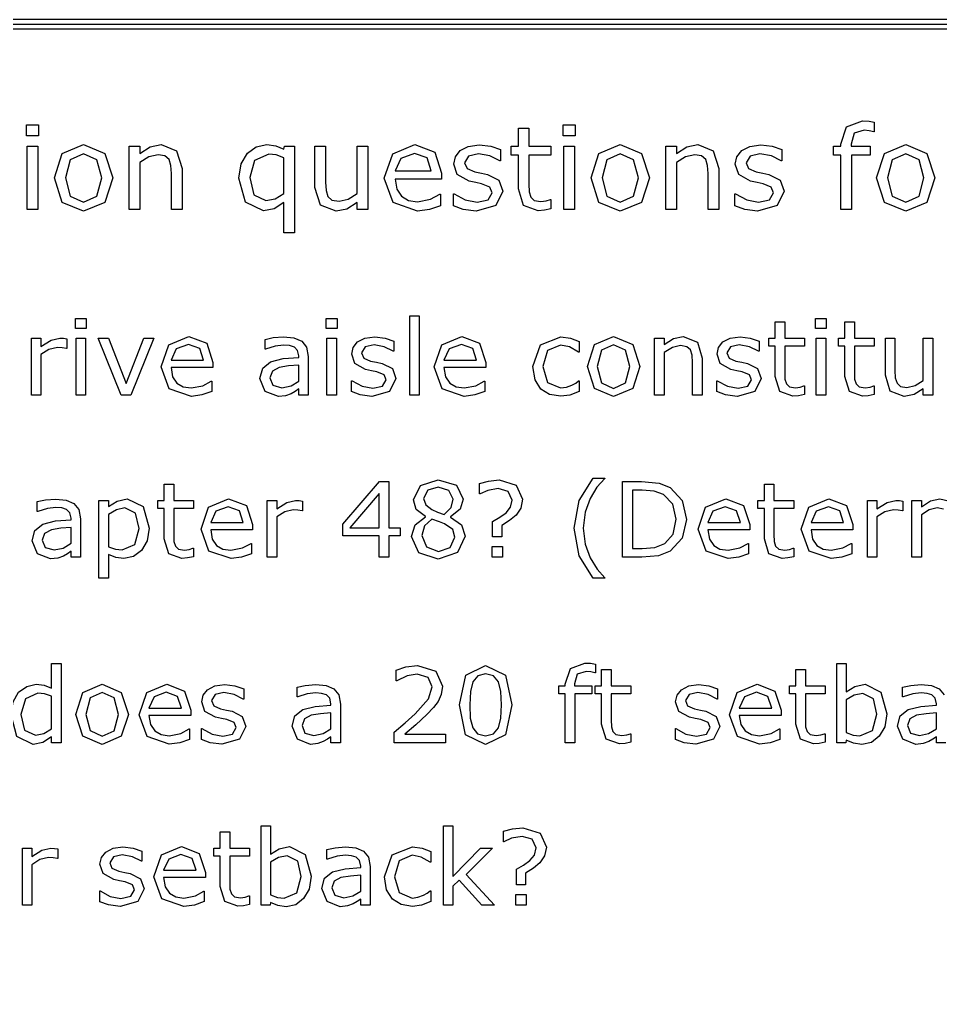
# Model space of a CAD drawing. Header units: inches. Extents: x -33163 to 19162, y -8858 to 30669.
# Drawn here: x 8399 to 9143, y 23591 to 24374 of the extents above; entities that cross this region are included whole.
import ezdxf

# ---------------------------------------------------------------- set-up
doc = ezdxf.new("R2010")
doc.units = ezdxf.units.IN
doc.layers.add('Layer 1', color=7, linetype='Continuous')
doc.layers.add('SOLID-2', color=253, linetype='Continuous')

# ---------------------------------------------------------------- blocks, each defined once
blk = doc.blocks.new('A$C0f725650')
at = {"layer": 'Layer 1', "color": 7}
for points in [[(112.21704, 118.63912), (111.763808, 118.547642), (111.393737, 118.298155), (111.14425, 117.928084), (111.052772, 117.474852), (111.052772, 72.495742), (111.14425, 72.04251), (111.393737, 71.672439), (111.763808, 71.422952), (112.21704, 71.331474), (191.59194, 71.331474), (192.045172, 71.422952), (192.415243, 71.672439), (192.66473, 72.04251), (192.756208, 72.495742), (192.756208, 117.474852), (192.66473, 117.928084), (192.415243, 118.298155), (192.045172, 118.547642), (191.59194, 118.63912), (112.21704, 118.63912)], [(112.21704, 118.533184), (191.59194, 118.533184), (192.004656, 118.45027), (192.340974, 118.223886), (192.567358, 117.887568), (192.650272, 117.474852), (192.650272, 72.495742), (192.567358, 72.083026), (192.340974, 71.746708), (192.004656, 71.520324), (191.59194, 71.43741), (112.21704, 71.43741), (111.804324, 71.520324), (111.468006, 71.746708), (111.241622, 72.083026), (111.158708, 72.495742), (111.158708, 117.474852), (111.241622, 117.887568), (111.468006, 118.223886), (111.804324, 118.45027), (112.21704, 118.533184), (112.21704, 118.533184)], [(112.21704, 118.427248), (191.59194, 118.427248), (191.964141, 118.352899), (192.266706, 118.149618), (192.469987, 117.847053), (192.544336, 117.474852), (192.544336, 72.495742), (192.469987, 72.123541), (192.266706, 71.820976), (191.964141, 71.617695), (191.59194, 71.543346), (112.21704, 71.543346), (111.844839, 71.617695), (111.542274, 71.820976), (111.338993, 72.123541), (111.264644, 72.495742), (111.264644, 117.474852), (111.338993, 117.847053), (111.542274, 118.149618), (111.844839, 118.352899), (112.21704, 118.427248), (112.21704, 118.427248)], [(146.149035, 115.984506), (145.875149, 115.984506), (145.875149, 116.236429), (146.149035, 116.236429), (146.149035, 115.984506)], [(157.851149, 114.312776), (157.701287, 114.28306), (157.557885, 114.271445), (157.221989, 114.390301), (157.107009, 114.771414), (157.107009, 115.538808), (156.942936, 115.538808), (156.942936, 115.742929), (157.107009, 115.742929), (157.107009, 116.157631), (157.349886, 116.157631), (157.349886, 115.742929), (157.851149, 115.742929), (157.851149, 115.538808), (157.349886, 115.538808), (157.349886, 114.881227), (157.355045, 114.702943), (157.391216, 114.584087), (157.468731, 114.507863), (157.621179, 114.484606), (157.745202, 114.501407), (157.838219, 114.53112), (157.851131, 114.53112), (157.851149, 114.312776)], [(158.405376, 115.984506), (158.131493, 115.984506), (158.131493, 116.236429), (158.405376, 116.236429), (158.405376, 115.984506)], [(165.2357, 116.074938), (165.222789, 116.074938), (165.118146, 116.098195), (165.004457, 116.111107), (164.77708, 116.041344), (164.707317, 115.792006), (164.707317, 115.742913), (165.145276, 115.742913), (165.145276, 115.538792), (164.71507, 115.538792), (164.71507, 114.299856), (164.472183, 114.299856), (164.472183, 115.538798), (164.308109, 115.538798), (164.308109, 115.742918), (164.472183, 115.742918), (164.472183, 115.79072), (164.600082, 116.184751), (164.969567, 116.322985), (165.115553, 116.315232), (165.2357, 116.297135), (165.2357, 116.074938)], [(146.133533, 114.299856), (145.890653, 114.299856), (145.890653, 115.742918), (146.133533, 115.742918), (146.133533, 114.299856)], [(147.844019, 115.020741), (147.663153, 114.463929), (147.178686, 114.259806), (146.691636, 114.463929), (146.512061, 115.020741), (146.691636, 115.577554), (147.178686, 115.782968), (147.663153, 115.577554), (147.844019, 115.020741), (147.844019, 115.020741)], [(149.426609, 114.299856), (149.18373, 114.299856), (149.18373, 115.121511), (149.172115, 115.307544), (149.129483, 115.444487), (149.036466, 115.524587), (148.878851, 115.551717), (148.670854, 115.502624), (148.462858, 115.377309), (148.462858, 114.299856), (148.219979, 114.299856), (148.219979, 115.742918), (148.462858, 115.742918), (148.462858, 115.582721), (148.697985, 115.729999), (148.947323, 115.782968), (149.30389, 115.642149), (149.426623, 115.23649), (149.426609, 114.299856)], [(151.994924, 113.767589), (151.752045, 113.767589), (151.752045, 114.462635), (151.528544, 114.317943), (151.28825, 114.271434), (150.877421, 114.469097), (150.724976, 115.016865), (150.777946, 115.345012), (150.920056, 115.585306), (151.1203, 115.731292), (151.36318, 115.782968), (151.568594, 115.757118), (151.752045, 115.680897), (151.76755, 115.742908), (151.994927, 115.742908), (151.994924, 113.767589)], [(153.669237, 114.299856), (153.426358, 114.299856), (153.426358, 114.460053), (153.191231, 114.311484), (152.943185, 114.259806), (152.589202, 114.39804), (152.462593, 114.806284), (152.462593, 115.742918), (152.705473, 115.742918), (152.705473, 114.921264), (152.715818, 114.732645), (152.759741, 114.599578), (152.850176, 114.516896), (153.011664, 114.491073), (153.217078, 114.540164), (153.426366, 114.665481), (153.426366, 115.742931), (153.669245, 115.742931), (153.669237, 114.299856)], [(155.355179, 114.996196), (154.291939, 114.996196), (154.331986, 114.763651), (154.441799, 114.602163), (154.600705, 114.509146), (154.804825, 114.47814), (155.100674, 114.536274), (155.313838, 114.652548), (155.326749, 114.652548), (155.326749, 114.387705), (155.076118, 114.301147), (154.807402, 114.266267), (154.246714, 114.460053), (154.045175, 115.012989), (154.23767, 115.574971), (154.746683, 115.782968), (155.196268, 115.612436), (155.355171, 115.127969), (155.355179, 114.996196)], [(156.754318, 114.715852), (156.590244, 114.391582), (156.144536, 114.264973), (155.849981, 114.302441), (155.62648, 114.386414), (155.62648, 114.659006), (155.639391, 114.659006), (155.89519, 114.520772), (156.1652, 114.470388), (156.415829, 114.522063), (156.506263, 114.684845), (156.45717, 114.814036), (156.268551, 114.888966), (156.132902, 114.916096), (155.981748, 114.949685), (155.711739, 115.096965), (155.632933, 115.337259), (155.669107, 115.505206), (155.781501, 115.646025), (155.964953, 115.741627), (156.215584, 115.777801), (156.476548, 115.745503), (156.697464, 115.669279), (156.697464, 115.409607), (156.684552, 115.409607), (156.458466, 115.524587), (156.197503, 115.572386), (155.97271, 115.520711), (155.880985, 115.369557), (155.936536, 115.235199), (156.112235, 115.16156), (156.262098, 115.130554), (156.401623, 115.102133), (156.662589, 114.969066), (156.754315, 114.715852), (156.754318, 114.715852)], [(158.389874, 114.299856), (158.146995, 114.299856), (158.146995, 115.742918), (158.389874, 115.742918), (158.389874, 114.299856)], [(160.100361, 115.020741), (159.919495, 114.463929), (159.435028, 114.259806), (158.947978, 114.463929), (158.768403, 115.020741), (158.947978, 115.577554), (159.435028, 115.782968), (159.919495, 115.577554), (160.100361, 115.020741), (160.100361, 115.020741)], [(161.682951, 114.299856), (161.440072, 114.299856), (161.440072, 115.121511), (161.428457, 115.307544), (161.385824, 115.444487), (161.292808, 115.524587), (161.135196, 115.551717), (160.927196, 115.502624), (160.7192, 115.377309), (160.7192, 114.299856), (160.47632, 114.299856), (160.47632, 115.742918), (160.7192, 115.742918), (160.7192, 115.582721), (160.954327, 115.729999), (161.203664, 115.782968), (161.560232, 115.642149), (161.682964, 115.23649), (161.682951, 114.299856)], [(163.181565, 114.715852), (163.017492, 114.391582), (162.571783, 114.264973), (162.277228, 114.302441), (162.053727, 114.386414), (162.053727, 114.659006), (162.066639, 114.659006), (162.322438, 114.520772), (162.592447, 114.470388), (162.843076, 114.522063), (162.933511, 114.684845), (162.884417, 114.814036), (162.695799, 114.888966), (162.56015, 114.916096), (162.408996, 114.949685), (162.138986, 115.096965), (162.06018, 115.337259), (162.096354, 115.505206), (162.208749, 115.646025), (162.3922, 115.741627), (162.642832, 115.777801), (162.903798, 115.745503), (163.124714, 115.669279), (163.124714, 115.409607), (163.111803, 115.409607), (162.885719, 115.524587), (162.624753, 115.572386), (162.399961, 115.520711), (162.308235, 115.369557), (162.363787, 115.235199), (162.539486, 115.16156), (162.689348, 115.130554), (162.828873, 115.102133), (163.08984, 114.969066), (163.181565, 114.715852), (163.181565, 114.715852)], [(166.619334, 115.020741), (166.438468, 114.463929), (165.954003, 114.259806), (165.466954, 114.463929), (165.287376, 115.020741), (165.466954, 115.577554), (165.954003, 115.782968), (166.438468, 115.577554), (166.619334, 115.020741), (166.619334, 115.020741)], [(147.593388, 115.020741), (147.483578, 115.436737), (147.178686, 115.573678), (146.871211, 115.436737), (146.762692, 115.020741), (146.872505, 114.608622), (147.178686, 114.469097), (147.482284, 114.607331), (147.593388, 115.020741), (147.593388, 115.020741)], [(151.752045, 114.666759), (151.752045, 115.483246), (151.573761, 115.546547), (151.405812, 115.564645), (151.08542, 115.421243), (150.975608, 115.028504), (151.063457, 114.638348), (151.34251, 114.502696), (151.554383, 114.547913), (151.752045, 114.666769), (151.752045, 114.666759)], [(155.118761, 115.18223), (155.021868, 115.478078), (154.733771, 115.582721), (154.422421, 115.467741), (154.291939, 115.18223), (155.118761, 115.18223)], [(159.849732, 115.020741), (159.73992, 115.436737), (159.435028, 115.573678), (159.127553, 115.436737), (159.019034, 115.020741), (159.128847, 114.608622), (159.435028, 114.469097), (159.738626, 114.607331), (159.849732, 115.020741), (159.849732, 115.020741)], [(166.368706, 115.020741), (166.258893, 115.436737), (165.954003, 115.573678), (165.646529, 115.436737), (165.538007, 115.020741), (165.64782, 114.608622), (165.954003, 114.469097), (166.257602, 114.607331), (166.368706, 115.020741), (166.368706, 115.020741)], [(147.238373, 111.582713), (146.991877, 111.582713), (146.991877, 111.809442), (147.238373, 111.809442), (147.238373, 111.582713)], [(152.965923, 111.582713), (152.719427, 111.582713), (152.719427, 111.809442), (152.965923, 111.809442), (152.965923, 111.582713)], [(154.846039, 110.066528), (154.627446, 110.066528), (154.627446, 111.875717), (154.846039, 111.875717), (154.846039, 110.066528)], [(163.642, 110.078156), (163.507127, 110.051412), (163.378066, 110.040961), (163.075758, 110.147932), (162.972275, 110.490932), (162.972275, 111.181589), (162.824611, 111.181589), (162.824611, 111.365297), (162.972275, 111.365297), (162.972275, 111.738531), (163.190868, 111.738531), (163.190868, 111.365297), (163.642, 111.365297), (163.642, 111.181589), (163.190868, 111.181589), (163.190868, 110.589765), (163.195525, 110.429308), (163.228081, 110.32234), (163.297844, 110.253739), (163.435046, 110.23281), (163.546666, 110.247918), (163.630383, 110.27466), (163.641998, 110.27466), (163.642, 110.078156)], [(164.140808, 111.582713), (163.894312, 111.582713), (163.894312, 111.809442), (164.140808, 111.809442), (164.140808, 111.582713)], [(165.233763, 110.078143), (165.098887, 110.051399), (164.969826, 110.040948), (164.667519, 110.147919), (164.564038, 110.490919), (164.564038, 111.181576), (164.416371, 111.181576), (164.416371, 111.365284), (164.564038, 111.365284), (164.564038, 111.738518), (164.782628, 111.738518), (164.782628, 111.365284), (165.233763, 111.365284), (165.233763, 111.181576), (164.782628, 111.181576), (164.782628, 110.589751), (164.787285, 110.429295), (164.819839, 110.322327), (164.889605, 110.253726), (165.026804, 110.232797), (165.138426, 110.247905), (165.22214, 110.274646), (165.233756, 110.274646), (165.233763, 110.078143)], [(146.797702, 111.126926), (146.786087, 111.126926), (146.690742, 111.143198), (146.582609, 111.149019), (146.387273, 111.103672), (146.205888, 110.988563), (146.205888, 110.066528), (145.987298, 110.066528), (145.987298, 111.365284), (146.205888, 111.365284), (146.205888, 111.173435), (146.434946, 111.321101), (146.63842, 111.365284), (146.720973, 111.361791), (146.797713, 111.35134), (146.797702, 111.126926)], [(147.224419, 110.066528), (147.005828, 110.066528), (147.005828, 111.365284), (147.224419, 111.365284), (147.224419, 110.066528)], [(148.780138, 111.365284), (148.254589, 110.066528), (148.034834, 110.066528), (147.512775, 111.365284), (147.749968, 111.365284), (148.152269, 110.331627), (148.55108, 111.365284), (148.780138, 111.365284)], [(150.132379, 110.693233), (149.175462, 110.693233), (149.211506, 110.483945), (149.310336, 110.338604), (149.453351, 110.254887), (149.637061, 110.226984), (149.903322, 110.279306), (150.095171, 110.383951), (150.106786, 110.383951), (150.106786, 110.145593), (149.881219, 110.06769), (149.639371, 110.036297), (149.134753, 110.210705), (148.953368, 110.708348), (149.126615, 111.21413), (149.584724, 111.401328), (149.989351, 111.247849), (150.132366, 110.811829), (150.132379, 110.693233)], [(152.310149, 110.066528), (152.092722, 110.066528), (152.092722, 110.204892), (152.013657, 110.149081), (151.918314, 110.093269), (151.792741, 110.049087), (151.626471, 110.030487), (151.328816, 110.146758), (151.206729, 110.443252), (151.269517, 110.681609), (151.450899, 110.825786), (151.735765, 110.896713), (152.092722, 110.924616), (152.092722, 110.958337), (152.065978, 111.081585), (151.991564, 111.158322), (151.879945, 111.194369), (151.743907, 111.203682), (151.552058, 111.180425), (151.333467, 111.115314), (151.321852, 111.115314), (151.321852, 111.337392), (151.506724, 111.375761), (151.745081, 111.39669), (151.983439, 111.373433), (152.160172, 111.296693), (152.271792, 111.15833), (152.310162, 110.947878), (152.310149, 110.066528)], [(152.951969, 110.066528), (152.733378, 110.066528), (152.733378, 111.365284), (152.951969, 111.365284), (152.951969, 110.066528)], [(154.312351, 110.440924), (154.164685, 110.149081), (153.763548, 110.035135), (153.498446, 110.068854), (153.297297, 110.144429), (153.297297, 110.389764), (153.308939, 110.389764), (153.539155, 110.265352), (153.782164, 110.220007), (154.007732, 110.266516), (154.089123, 110.413018), (154.044937, 110.529289), (153.875181, 110.596729), (153.753097, 110.62115), (153.617059, 110.651381), (153.37405, 110.783932), (153.303123, 111.000196), (153.33568, 111.15135), (153.436836, 111.278085), (153.601943, 111.364128), (153.827511, 111.396682), (154.062379, 111.367615), (154.261205, 111.299014), (154.261205, 111.065308), (154.24959, 111.065308), (154.046115, 111.168791), (153.811244, 111.21181), (153.608931, 111.165302), (153.526378, 111.029264), (153.576377, 110.908341), (153.734505, 110.842066), (153.869381, 110.81416), (153.994955, 110.788575), (154.229823, 110.668817), (154.312378, 110.440924), (154.312351, 110.440924)], [(156.365711, 110.693233), (155.408794, 110.693233), (155.444838, 110.483945), (155.543668, 110.338604), (155.686683, 110.254887), (155.870393, 110.226984), (156.136656, 110.279306), (156.328503, 110.383951), (156.340118, 110.383951), (156.340118, 110.145593), (156.114551, 110.06769), (155.872706, 110.036297), (155.368085, 110.210705), (155.1867, 110.708348), (155.359947, 111.21413), (155.818056, 111.401328), (156.222683, 111.247849), (156.365698, 110.811829), (156.365711, 110.693233)], [(158.494647, 110.147919), (158.28652, 110.066528), (158.078394, 110.037461), (157.820272, 110.078156), (157.61912, 110.203728), (157.487734, 110.415344), (157.441225, 110.714161), (157.615633, 111.21413), (158.078394, 111.395515), (158.296985, 111.364122), (158.494647, 111.287383), (158.494647, 111.044374), (158.483031, 111.044374), (158.276067, 111.164135), (158.069105, 111.205992), (157.774936, 111.080418), (157.667965, 110.714161), (157.77261, 110.352555), (158.069105, 110.226984), (158.203978, 110.24442), (158.327226, 110.289767), (158.416756, 110.340927), (158.483031, 110.3886), (158.494647, 110.3886), (158.494647, 110.147919)], [(159.881771, 110.715325), (159.718991, 110.214194), (159.282972, 110.030484), (158.844626, 110.214194), (158.683009, 110.715325), (158.844626, 111.216456), (159.282972, 111.401328), (159.718991, 111.216456), (159.881771, 110.715325), (159.881771, 110.715325)], [(161.3061, 110.066528), (161.08751, 110.066528), (161.08751, 110.806016), (161.077032, 110.973447), (161.038662, 111.096695), (160.954946, 111.168786), (160.813095, 111.193207), (160.625897, 111.149024), (160.438699, 111.036241), (160.438699, 110.066528), (160.220109, 110.066528), (160.220109, 111.365284), (160.438699, 111.365284), (160.438699, 111.221107), (160.650315, 111.353658), (160.874719, 111.401328), (161.195629, 111.274593), (161.306087, 110.9095), (161.3061, 110.066528)], [(162.654854, 110.440924), (162.507188, 110.149081), (162.106051, 110.035135), (161.840952, 110.068854), (161.6398, 110.144429), (161.6398, 110.389764), (161.651416, 110.389764), (161.881632, 110.265352), (162.124641, 110.220007), (162.350208, 110.266516), (162.431599, 110.413018), (162.387417, 110.529289), (162.217658, 110.596729), (162.095574, 110.62115), (161.959536, 110.651381), (161.716527, 110.783932), (161.6456, 111.000196), (161.678157, 111.15135), (161.779315, 111.278085), (161.94442, 111.364128), (162.169988, 111.396682), (162.404855, 111.367615), (162.603681, 111.299014), (162.603681, 111.065308), (162.592066, 111.065308), (162.388591, 111.168791), (162.153721, 111.21181), (161.95141, 111.165302), (161.868855, 111.029264), (161.918853, 110.908341), (162.076984, 110.842066), (162.211858, 110.81416), (162.337432, 110.788575), (162.572302, 110.668817), (162.654854, 110.440924), (162.654854, 110.440924)], [(164.126854, 110.066528), (163.908264, 110.066528), (163.908264, 111.365284), (164.126854, 111.365284), (164.126854, 110.066528)], [(166.574376, 110.066528), (166.355786, 110.066528), (166.355786, 110.210705), (166.144172, 110.076992), (165.920931, 110.030484), (165.602343, 110.154893), (165.488398, 110.522315), (165.488398, 111.365284), (165.706989, 111.365284), (165.706989, 110.625796), (165.716302, 110.456039), (165.755833, 110.336278), (165.837224, 110.261864), (165.982565, 110.238607), (166.167437, 110.28279), (166.355797, 110.395574), (166.355797, 111.365281), (166.574387, 111.365281), (166.574376, 110.066528)], [(149.919602, 110.860663), (149.832398, 111.126926), (149.573112, 111.221107), (149.292894, 111.117626), (149.175462, 110.860663), (149.919602, 110.860663)], [(156.152934, 110.860663), (156.06573, 111.126926), (155.806444, 111.221107), (155.526229, 111.117626), (155.408794, 110.860663), (156.152934, 110.860663)], [(159.656203, 110.715325), (159.557373, 111.089721), (159.282972, 111.212969), (159.006244, 111.089721), (158.908576, 110.715325), (159.007406, 110.344417), (159.282972, 110.218843), (159.556209, 110.343255), (159.656203, 110.715325), (159.656203, 110.715325)], [(152.092722, 110.386277), (152.092722, 110.747882), (151.85669, 110.730446), (151.642749, 110.696728), (151.490433, 110.613011), (151.432297, 110.45837), (151.499734, 110.289775), (151.705537, 110.233964), (151.915989, 110.278147), (152.092722, 110.386282), (152.092722, 110.386277)], [(159.082984, 105.883325), (158.816721, 105.883325), (158.496972, 106.39841), (158.383027, 107.02744), (158.496972, 107.656471), (158.816721, 108.171555), (159.082984, 108.171555), (159.082984, 108.15994), (158.902763, 107.96344), (158.744633, 107.705315), (158.630685, 107.390221), (158.587666, 107.027451), (158.629523, 106.66352), (158.744633, 106.349587), (158.903925, 106.091462), (159.082984, 105.894964), (159.082984, 105.883325)], [(149.688221, 106.373986), (149.553345, 106.347242), (149.424284, 106.336791), (149.121976, 106.443762), (149.018495, 106.786762), (149.018495, 107.477419), (148.870829, 107.477419), (148.870829, 107.661127), (149.018495, 107.661127), (149.018495, 108.034361), (149.237086, 108.034361), (149.237086, 107.661127), (149.688221, 107.661127), (149.688221, 107.477419), (149.237086, 107.477419), (149.237086, 106.885595), (149.241743, 106.725138), (149.274297, 106.61817), (149.344059, 106.549569), (149.481262, 106.528641), (149.592881, 106.543748), (149.676598, 106.57049), (149.688213, 106.57049), (149.688221, 106.373986)], [(154.407694, 106.849537), (154.150734, 106.849537), (154.150734, 106.362366), (153.927492, 106.362366), (153.927492, 106.849545), (153.098474, 106.849545), (153.098474, 107.11697), (153.936792, 108.093654), (154.150734, 108.093654), (154.150734, 107.035579), (154.407694, 107.035579), (154.407694, 106.849537)], [(155.894809, 106.844886), (155.71924, 106.471655), (155.279733, 106.322827), (154.830924, 106.468165), (154.664654, 106.840235), (154.748371, 107.100685), (154.9844, 107.286718), (154.9844, 107.293703), (154.777438, 107.456483), (154.711163, 107.677399), (154.871619, 108.002961), (155.279733, 108.133186), (155.69366, 108.008776), (155.848301, 107.692515), (155.775051, 107.461134), (155.559948, 107.284401), (155.559948, 107.277416), (155.808769, 107.105334), (155.894809, 106.844883), (155.894809, 106.844886)], [(155.619246, 107.690181), (155.522739, 107.887846), (155.278569, 107.96226), (155.037886, 107.892494), (154.944869, 107.704135), (154.991377, 107.558794), (155.134392, 107.450662), (155.25764, 107.396015), (155.415771, 107.340204), (155.575063, 107.499496), (155.619246, 107.690181), (155.619246, 107.690181)], [(157.205193, 107.686694), (157.164498, 107.483219), (157.057527, 107.326252), (156.907538, 107.20184), (156.727317, 107.089056), (156.727317, 106.827445), (156.519191, 106.827445), (156.519191, 107.182073), (156.68197, 107.276254), (156.826147, 107.379735), (156.930792, 107.504147), (156.968, 107.669253), (156.87847, 107.864589), (156.649413, 107.929703), (156.411056, 107.890169), (156.234325, 107.809942), (156.222709, 107.809942), (156.222709, 108.047138), (156.42851, 108.102946), (156.665706, 108.128532), (157.059866, 108.006448), (157.205207, 107.686699), (157.205193, 107.686694)], [(160.949146, 107.226267), (160.845665, 106.798386), (160.572425, 106.50073), (160.307326, 106.394923), (159.923628, 106.362366), (159.486447, 106.362366), (159.486447, 108.093654), (159.918979, 108.093654), (160.321277, 108.056446), (160.574751, 107.956452), (160.850316, 107.662286), (160.949146, 107.226267), (160.949146, 107.226267)], [(163.396668, 106.374), (163.261792, 106.347256), (163.132731, 106.336805), (162.830424, 106.443776), (162.726943, 106.786776), (162.726943, 107.477433), (162.579276, 107.477433), (162.579276, 107.66114), (162.726943, 107.66114), (162.726943, 108.034374), (162.945533, 108.034374), (162.945533, 107.66114), (163.396668, 107.66114), (163.396668, 107.477433), (162.945533, 107.477433), (162.945533, 106.885608), (162.95019, 106.725152), (162.982747, 106.618183), (163.052509, 106.549582), (163.189709, 106.528654), (163.301331, 106.543761), (163.385045, 106.570503), (163.396661, 106.570503), (163.396668, 106.374)], [(153.927492, 107.035571), (153.927492, 107.816919), (153.256602, 107.035571), (153.927492, 107.035571)], [(160.708463, 107.229759), (160.637539, 107.572762), (160.425923, 107.792514), (160.208494, 107.872743), (159.93293, 107.896), (159.716666, 107.896), (159.716666, 106.560036), (159.93293, 106.560036), (160.222448, 106.584457), (160.450341, 106.675148), (160.643352, 106.892577), (160.708463, 107.229764), (160.708463, 107.229759)], [(147.109309, 106.362366), (146.891883, 106.362366), (146.891883, 106.50073), (146.812818, 106.444919), (146.717475, 106.389107), (146.591901, 106.344925), (146.425632, 106.326325), (146.127976, 106.442596), (146.00589, 106.73909), (146.068678, 106.977447), (146.250063, 107.121624), (146.534929, 107.192551), (146.891883, 107.220454), (146.891883, 107.254175), (146.865139, 107.377423), (146.790725, 107.45416), (146.679105, 107.490207), (146.543067, 107.49952), (146.351218, 107.476263), (146.132628, 107.411152), (146.121013, 107.411152), (146.121013, 107.63323), (146.305885, 107.671599), (146.544242, 107.692528), (146.7826, 107.669271), (146.959333, 107.592531), (147.070955, 107.454168), (147.109323, 107.243716), (147.109309, 106.362366)], [(148.673167, 107.02744), (148.62782, 106.737923), (148.499921, 106.517007), (148.318538, 106.383295), (148.098784, 106.336786), (147.915073, 106.358879), (147.748807, 106.427477), (147.748807, 105.883325), (147.530216, 105.883325), (147.530216, 107.661122), (147.748807, 107.661122), (147.748807, 107.525084), (147.944143, 107.64717), (148.176685, 107.697166), (148.54178, 107.519271), (148.673167, 107.02744), (148.673167, 107.02744)], [(151.039298, 106.989063), (150.082381, 106.989063), (150.118425, 106.779775), (150.217257, 106.634434), (150.36027, 106.550717), (150.54398, 106.522814), (150.810244, 106.575136), (151.002093, 106.679781), (151.013708, 106.679781), (151.013708, 106.441423), (150.78814, 106.36352), (150.546296, 106.332127), (150.041675, 106.506535), (149.860293, 107.004178), (150.033536, 107.50996), (150.491649, 107.697158), (150.896273, 107.543679), (151.039288, 107.107659), (151.039298, 106.989063)], [(150.826521, 107.156493), (150.739317, 107.422756), (150.480031, 107.516937), (150.199816, 107.413456), (150.082381, 107.156493), (150.826521, 107.156493)], [(152.181088, 107.422756), (152.169473, 107.422756), (152.07413, 107.439028), (151.965998, 107.444849), (151.770661, 107.399502), (151.589276, 107.284393), (151.589276, 106.362366), (151.370686, 106.362366), (151.370686, 107.661122), (151.589276, 107.661122), (151.589276, 107.469273), (151.818334, 107.616939), (152.021809, 107.661122), (152.104361, 107.657629), (152.181101, 107.647178), (152.181088, 107.422756)], [(162.390917, 106.989076), (161.434, 106.989076), (161.470044, 106.779788), (161.568876, 106.634447), (161.711889, 106.550731), (161.895599, 106.522828), (162.161862, 106.575149), (162.353709, 106.679794), (162.365324, 106.679794), (162.365324, 106.441437), (162.139756, 106.363533), (161.897912, 106.33214), (161.393291, 106.506548), (161.211906, 107.004191), (161.385152, 107.509974), (161.843262, 107.697171), (162.247889, 107.543692), (162.390904, 107.107672), (162.390917, 106.989076)], [(162.178139, 107.156507), (162.090935, 107.42277), (161.831649, 107.516951), (161.551435, 107.41347), (161.434, 107.156507), (162.178139, 107.156507)], [(164.747746, 106.989076), (163.790828, 106.989076), (163.826875, 106.779788), (163.925705, 106.634447), (164.06872, 106.550731), (164.252428, 106.522828), (164.518691, 106.575149), (164.71054, 106.679794), (164.722155, 106.679794), (164.722155, 106.441437), (164.49659, 106.363533), (164.254743, 106.33214), (163.750125, 106.506548), (163.56874, 107.004191), (163.741984, 107.509974), (164.200096, 107.697171), (164.604723, 107.543692), (164.747735, 107.107672), (164.747746, 106.989076)], [(164.534968, 107.156507), (164.447764, 107.42277), (164.188478, 107.516951), (163.908264, 107.41347), (163.790828, 107.156507), (164.534968, 107.156507)], [(165.889535, 107.42277), (165.87792, 107.42277), (165.782577, 107.439042), (165.674445, 107.444862), (165.479106, 107.399515), (165.297724, 107.284406), (165.297724, 106.362366), (165.079133, 106.362366), (165.079133, 107.661122), (165.297724, 107.661122), (165.297724, 107.469273), (165.526779, 107.616939), (165.730253, 107.661122), (165.812806, 107.657629), (165.889546, 107.647178), (165.889535, 107.42277)], [(166.817428, 107.46346), (166.673251, 107.489045), (166.49303, 107.444862), (166.313971, 107.332079), (166.313971, 106.362366), (166.095381, 106.362366), (166.095381, 107.661122), (166.313971, 107.661122), (166.313971, 107.516945), (166.517446, 107.649496), (166.734875, 107.697166), (166.959279, 107.641355)], [(148.447599, 107.02162), (148.367372, 107.372761), (148.120876, 107.489032), (147.931353, 107.448336), (147.748807, 107.341368), (147.748807, 106.605367), (147.908099, 106.548394), (148.060414, 106.533287), (148.34528, 106.656535), (148.447599, 107.021627), (148.447599, 107.02162)], [(155.65529, 106.822793), (155.607617, 106.993714), (155.42391, 107.123939), (155.304149, 107.171609), (155.130905, 107.233233), (154.96231, 107.078592), (154.899522, 106.857676), (155.007657, 106.59839), (155.282056, 106.49607), (155.552971, 106.583274), (155.65529, 106.822793), (155.65529, 106.822793)], [(146.891883, 106.682115), (146.891883, 107.04372), (146.655851, 107.026284), (146.441909, 106.992566), (146.289594, 106.908849), (146.231457, 106.754208), (146.298897, 106.585613), (146.504698, 106.529802), (146.71515, 106.573985), (146.891883, 106.68212), (146.891883, 106.682115)], [(156.74592, 106.362366), (156.508726, 106.362366), (156.508726, 106.607701), (156.74592, 106.607701), (156.74592, 106.362366)], [(146.66399, 102.129038), (146.445399, 102.129038), (146.445399, 102.265076), (146.248899, 102.138341), (146.026821, 102.092994), (145.657077, 102.272053), (145.521039, 102.768532), (145.567547, 103.062701), (145.695444, 103.282456), (145.879155, 103.41733), (146.097745, 103.463838), (146.27913, 103.441745), (146.445399, 103.37547), (146.445399, 103.938225), (146.66399, 103.938225), (146.66399, 102.129038)], [(155.447164, 102.129038), (154.275143, 102.129038), (154.275143, 102.372047), (154.519314, 102.581335), (154.748371, 102.789461), (155.054165, 103.132464), (155.136718, 103.408027), (155.047188, 103.618479), (154.799528, 103.695219), (154.570473, 103.658013), (154.32979, 103.544065), (154.318175, 103.544065), (154.318175, 103.788238), (154.537927, 103.862652), (154.805354, 103.89637), (155.222768, 103.767307), (155.373922, 103.419655), (155.348337, 103.234783), (155.275087, 103.073165), (155.168116, 102.931315), (155.020452, 102.776671), (154.763489, 102.539478), (154.515832, 102.327862), (155.447169, 102.327862), (155.447164, 102.129038)], [(156.958697, 102.995264), (156.812195, 102.310423), (156.359898, 102.092994), (155.904112, 102.31391), (155.761097, 102.992939), (155.906438, 103.67429), (156.359898, 103.895206), (156.814521, 103.670803), (156.958697, 102.995264), (156.958697, 102.995264)], [(158.866716, 103.726614), (158.855101, 103.726614), (158.76092, 103.747542), (158.658601, 103.759158), (158.453964, 103.696372), (158.391176, 103.471966), (158.391176, 103.427783), (158.785339, 103.427783), (158.785339, 103.244075), (158.398153, 103.244075), (158.398153, 102.129038), (158.179563, 102.129038), (158.179563, 103.244086), (158.031896, 103.244086), (158.031896, 103.427794), (158.179563, 103.427794), (158.179563, 103.470815), (158.294672, 103.825444), (158.627208, 103.949856), (158.758595, 103.942871), (158.866727, 103.926599), (158.866716, 103.726614)], [(159.679457, 102.140666), (159.544583, 102.113922), (159.41552, 102.103471), (159.113215, 102.210442), (159.009732, 102.553442), (159.009732, 103.244099), (158.862068, 103.244099), (158.862068, 103.427807), (159.009732, 103.427807), (159.009732, 103.801041), (159.228322, 103.801041), (159.228322, 103.427807), (159.679457, 103.427807), (159.679457, 103.244099), (159.228322, 103.244099), (159.228322, 102.652275), (159.232979, 102.491818), (159.265536, 102.38485), (159.335298, 102.316249), (159.4725, 102.29532), (159.58412, 102.310428), (159.667837, 102.33717), (159.679452, 102.33717), (159.679457, 102.140666)], [(164.114064, 102.140666), (163.97919, 102.113922), (163.850129, 102.103471), (163.547822, 102.210442), (163.444338, 102.553442), (163.444338, 103.244099), (163.296675, 103.244099), (163.296675, 103.427807), (163.444338, 103.427807), (163.444338, 103.801041), (163.662932, 103.801041), (163.662932, 103.427807), (164.114064, 103.427807), (164.114064, 103.244099), (163.662932, 103.244099), (163.662932, 102.652275), (163.667588, 102.491818), (163.700145, 102.38485), (163.769908, 102.316249), (163.90711, 102.29532), (164.01873, 102.310428), (164.102446, 102.33717), (164.114061, 102.33717), (164.114064, 102.140666)], [(165.520955, 102.788299), (165.474447, 102.495295), (165.351199, 102.276704), (165.169814, 102.138341), (164.952385, 102.092994), (164.759374, 102.119735), (164.596592, 102.189501), (164.582641, 102.129038), (164.378002, 102.129038), (164.378002, 103.938227), (164.596592, 103.938227), (164.596592, 103.291756), (164.791931, 103.415004), (165.024473, 103.463838), (165.387243, 103.287105), (165.520955, 102.788299), (165.520955, 102.788299)], [(156.652903, 102.467389), (156.70755, 102.688306), (156.722658, 102.995264), (156.70755, 103.30222), (156.651739, 103.523136), (156.540119, 103.658013), (156.359898, 103.70336), (156.178514, 103.658013), (156.06573, 103.520811), (156.011083, 103.296407), (155.997139, 102.992939), (156.009919, 102.689467), (156.064566, 102.470877), (156.172701, 102.332513), (156.359898, 102.284843), (156.541281, 102.330187), (156.652903, 102.467389), (156.652903, 102.467389)], [(148.201103, 102.777835), (148.038324, 102.276704), (147.602304, 102.092994), (147.163959, 102.276704), (147.002341, 102.777835), (147.163959, 103.278966), (147.602304, 103.463838), (148.038324, 103.278966), (148.201103, 102.777835), (148.201103, 102.777835)], [(149.626594, 102.755743), (148.66968, 102.755743), (148.705724, 102.546455), (148.804554, 102.401114), (148.947569, 102.317397), (149.131277, 102.289494), (149.39754, 102.341816), (149.589389, 102.446461), (149.601004, 102.446461), (149.601004, 102.208103), (149.375436, 102.1302), (149.133589, 102.098807), (148.628971, 102.273215), (148.447586, 102.770858), (148.620832, 103.27664), (149.078942, 103.463838), (149.483569, 103.310359), (149.626581, 102.874339), (149.626594, 102.755743)], [(150.885819, 102.503434), (150.738155, 102.211591), (150.337016, 102.097645), (150.071917, 102.131364), (149.870767, 102.206939), (149.870767, 102.452274), (149.882383, 102.452274), (150.112602, 102.327862), (150.355611, 102.282517), (150.581178, 102.329026), (150.662567, 102.475528), (150.618384, 102.591799), (150.448627, 102.659239), (150.326541, 102.68366), (150.190503, 102.713891), (149.947497, 102.846442), (149.87657, 103.062706), (149.909127, 103.21386), (150.010282, 103.340595), (150.175387, 103.426638), (150.400955, 103.459192), (150.635825, 103.430125), (150.834649, 103.361524), (150.834649, 103.127818), (150.823033, 103.127818), (150.619556, 103.231301), (150.384688, 103.27432), (150.182375, 103.227812), (150.099822, 103.091774), (150.149818, 102.970851), (150.307949, 102.904576), (150.442825, 102.87667), (150.568399, 102.851085), (150.803266, 102.731327), (150.885819, 102.503434), (150.885819, 102.503434)], [(153.044988, 102.129038), (152.827559, 102.129038), (152.827559, 102.267402), (152.748494, 102.211591), (152.653151, 102.155779), (152.527578, 102.111597), (152.361308, 102.092997), (152.063653, 102.209268), (151.941569, 102.505762), (152.004354, 102.744119), (152.185739, 102.888296), (152.470605, 102.959223), (152.827559, 102.987126), (152.827559, 103.020847), (152.800818, 103.144095), (152.726404, 103.220832), (152.614782, 103.256879), (152.478744, 103.266192), (152.286894, 103.242935), (152.068304, 103.177824), (152.056689, 103.177824), (152.056689, 103.399902), (152.241561, 103.438271), (152.479916, 103.4592), (152.718273, 103.435943), (152.895007, 103.359203), (153.006629, 103.22084), (153.044999, 103.010388), (153.044988, 102.129038)], [(161.708401, 102.503434), (161.560735, 102.211591), (161.159598, 102.097645), (160.894499, 102.131364), (160.693347, 102.206939), (160.693347, 102.452274), (160.704962, 102.452274), (160.935181, 102.327862), (161.178188, 102.282517), (161.403755, 102.329026), (161.485146, 102.475528), (161.440964, 102.591799), (161.271207, 102.659239), (161.149121, 102.68366), (161.013083, 102.713891), (160.770074, 102.846442), (160.69915, 103.062706), (160.731704, 103.21386), (160.832862, 103.340595), (160.997967, 103.426638), (161.223535, 103.459192), (161.458402, 103.430125), (161.657228, 103.361524), (161.657228, 103.127818), (161.645587, 103.127818), (161.442112, 103.231301), (161.207244, 103.27432), (161.004931, 103.227812), (160.922378, 103.091774), (160.972374, 102.970851), (161.130505, 102.904576), (161.265378, 102.87667), (161.390952, 102.851085), (161.625822, 102.731327), (161.708375, 102.503434), (161.708401, 102.503434)], [(163.108313, 102.755743), (162.151398, 102.755743), (162.187442, 102.546455), (162.286272, 102.401114), (162.429287, 102.317397), (162.612995, 102.289494), (162.879258, 102.341816), (163.071107, 102.446461), (163.082722, 102.446461), (163.082722, 102.208103), (162.857155, 102.1302), (162.615307, 102.098807), (162.110689, 102.273215), (161.929304, 102.770858), (162.102551, 103.27664), (162.56066, 103.463838), (162.965287, 103.310359), (163.108299, 102.874339), (163.108313, 102.755743)], [(166.870871, 102.129038), (166.653442, 102.129038), (166.653442, 102.267402), (166.574376, 102.211591), (166.479034, 102.155779), (166.35346, 102.111597), (166.187191, 102.092997), (165.889535, 102.209268), (165.767451, 102.505762), (165.830237, 102.744119), (166.011622, 102.888296), (166.296488, 102.959223), (166.653442, 102.987126), (166.653442, 103.020847), (166.6267, 103.144095), (166.552286, 103.220832), (166.440664, 103.256879), (166.304626, 103.266192), (166.112777, 103.242935), (165.894186, 103.177824), (165.882571, 103.177824), (165.882571, 103.399902), (166.067443, 103.438271), (166.305801, 103.4592), (166.544156, 103.435943), (166.720889, 103.359203), (166.832512, 103.22084)], [(146.445399, 102.448787), (146.445399, 103.194088), (146.287269, 103.248735), (146.134953, 103.263842), (145.848923, 103.135943), (145.746604, 102.773176), (145.825669, 102.420873), (146.079142, 102.301112), (146.267502, 102.341808), (146.445399, 102.448779), (146.445399, 102.448787)], [(147.975536, 102.777835), (147.876706, 103.152231), (147.602304, 103.275479), (147.325577, 103.152231), (147.227909, 102.777835), (147.326738, 102.406927), (147.602304, 102.281353), (147.875542, 102.405765), (147.975536, 102.777835), (147.975536, 102.777835)], [(149.413819, 102.923173), (149.326615, 103.189436), (149.067329, 103.283617), (148.787112, 103.180136), (148.66968, 102.923173), (149.413819, 102.923173)], [(162.895538, 102.923173), (162.808334, 103.189436), (162.549048, 103.283617), (162.268831, 103.180136), (162.151398, 102.923173), (162.895538, 102.923173)], [(165.295388, 102.782479), (165.218648, 103.134781), (164.970988, 103.255704), (164.777977, 103.213847), (164.596592, 103.10804), (164.596592, 102.3639), (164.755887, 102.305764), (164.908202, 102.289492), (165.191904, 102.408088), (165.295388, 102.782484), (165.295388, 102.782479)], [(152.827559, 102.448787), (152.827559, 102.810392), (152.591527, 102.792956), (152.377588, 102.759238), (152.22527, 102.675521), (152.167136, 102.52088), (152.234573, 102.352285), (152.440374, 102.296474), (152.650826, 102.340657), (152.827559, 102.448792), (152.827559, 102.448787)], [(166.653442, 102.448787), (166.653442, 102.810392), (166.41741, 102.792956), (166.203471, 102.759238), (166.051153, 102.675521), (165.993019, 102.52088), (166.060456, 102.352285), (166.266256, 102.296474), (166.476708, 102.340657), (166.653442, 102.448792), (166.653442, 102.448787)], [(152.374098, 99.084137), (152.32759, 98.791133), (152.204342, 98.572542), (152.022957, 98.434179), (151.805531, 98.388832), (151.612517, 98.415573), (151.449738, 98.485339), (151.435787, 98.424876), (151.231147, 98.424876), (151.231147, 100.234065), (151.449738, 100.234065), (151.449738, 99.587594), (151.645074, 99.710842), (151.877619, 99.759676), (152.240386, 99.582943), (152.374098, 99.084137), (152.374098, 99.084137)], [(156.564535, 98.424876), (156.276182, 98.424876), (155.755284, 98.993446), (155.613433, 98.85857), (155.613433, 98.424876), (155.39484, 98.424876), (155.39484, 100.234065), (155.613433, 100.234065), (155.613433, 99.073673), (156.244789, 99.723632), (156.520352, 99.723632), (155.916902, 99.123669), (156.564535, 98.424876)], [(157.748184, 99.749212), (157.707488, 99.545737), (157.600517, 99.38877), (157.450528, 99.264358), (157.270305, 99.151574), (157.270305, 98.889963), (157.062178, 98.889963), (157.062178, 99.244591), (157.22496, 99.338772), (157.369137, 99.442253), (157.473782, 99.566665), (157.510988, 99.73177), (157.421458, 99.927107), (157.192404, 99.992221), (156.954046, 99.952687), (156.777312, 99.87246), (156.765697, 99.87246), (156.765697, 100.109656), (156.971498, 100.165464), (157.208691, 100.19105), (157.602854, 100.068966), (157.748194, 99.749217), (157.748184, 99.749212)], [(150.96721, 98.436504), (150.832334, 98.40976), (150.703273, 98.399309), (150.400965, 98.50628), (150.297484, 98.84928), (150.297484, 99.539937), (150.149818, 99.539937), (150.149818, 99.723645), (150.297484, 99.723645), (150.297484, 100.096879), (150.516075, 100.096879), (150.516075, 99.723645), (150.96721, 99.723645), (150.96721, 99.539937), (150.516075, 99.539937), (150.516075, 98.948113), (150.520731, 98.787656), (150.553288, 98.680688), (150.623051, 98.612087), (150.760251, 98.591158), (150.871873, 98.606266), (150.955587, 98.633008), (150.967202, 98.633008), (150.96721, 98.436504)], [(148.561545, 98.799272), (148.413881, 98.507429), (148.012744, 98.393483), (147.747642, 98.427202), (147.546493, 98.502777), (147.546493, 98.748112), (147.558108, 98.748112), (147.788327, 98.6237), (148.031336, 98.578355), (148.256904, 98.624864), (148.338292, 98.771366), (148.294109, 98.887637), (148.124353, 98.955077), (148.002266, 98.979498), (147.866228, 99.009729), (147.623222, 99.14228), (147.552295, 99.358544), (147.584852, 99.509698), (147.686008, 99.636433), (147.851115, 99.722476), (148.07668, 99.75503), (148.311551, 99.725963), (148.510374, 99.657362), (148.510374, 99.423656), (148.498759, 99.423656), (148.295284, 99.527139), (148.060414, 99.570158), (147.8581, 99.52365), (147.775548, 99.387612), (147.825546, 99.266689), (147.983674, 99.200414), (148.118551, 99.172508), (148.244124, 99.146923), (148.478992, 99.027165), (148.561545, 98.799272), (148.561545, 98.799272)], [(149.961459, 99.051581), (149.004541, 99.051581), (149.040585, 98.842293), (149.139418, 98.696952), (149.28243, 98.613235), (149.466141, 98.585332), (149.732404, 98.637654), (149.92425, 98.742299), (149.935865, 98.742299), (149.935865, 98.503941), (149.710298, 98.426038), (149.468453, 98.394645), (148.963833, 98.569053), (148.78245, 99.066696), (148.955694, 99.572478), (149.413806, 99.759676), (149.81843, 99.606197), (149.961445, 99.170177), (149.961459, 99.051581)], [(153.724014, 98.424876), (153.506588, 98.424876), (153.506588, 98.56324), (153.427522, 98.507429), (153.33218, 98.451617), (153.206606, 98.407435), (153.040337, 98.388835), (152.742681, 98.505106), (152.620594, 98.8016), (152.683383, 99.039957), (152.864765, 99.184134), (153.149631, 99.255061), (153.506588, 99.282964), (153.506588, 99.316685), (153.479844, 99.439933), (153.40543, 99.51667), (153.29381, 99.552717), (153.157772, 99.56203), (152.965923, 99.538773), (152.747332, 99.473662), (152.735717, 99.473662), (152.735717, 99.69574), (152.920589, 99.734109), (153.158947, 99.755038), (153.397304, 99.731781), (153.574038, 99.655041), (153.685657, 99.516678), (153.724027, 99.306226), (153.724014, 98.424876)], [(155.105325, 98.506267), (154.897199, 98.424876), (154.68907, 98.395809), (154.430948, 98.436504), (154.229796, 98.562076), (154.09841, 98.773692), (154.051901, 99.072509), (154.226309, 99.572478), (154.68907, 99.753863), (154.907663, 99.72247), (155.105325, 99.645731), (155.105325, 99.402722), (155.09371, 99.402722), (154.886745, 99.522483), (154.679783, 99.56434), (154.385614, 99.438766), (154.278644, 99.072509), (154.383289, 98.710903), (154.679783, 98.585332), (154.814657, 98.602768), (154.937905, 98.648115), (155.027435, 98.699275), (155.09371, 98.746948), (155.105325, 98.746948), (155.105325, 98.506267)], [(146.590737, 99.485274), (146.579122, 99.485274), (146.48378, 99.501546), (146.375647, 99.507367), (146.180308, 99.46202), (145.998926, 99.346911), (145.998926, 98.424876), (145.780335, 98.424876), (145.780335, 99.723632), (145.998926, 99.723632), (145.998926, 99.531783), (146.227981, 99.679449), (146.431456, 99.723632), (146.514008, 99.720139), (146.590748, 99.709688), (146.590737, 99.485274)], [(149.748681, 99.219011), (149.661477, 99.485274), (149.402191, 99.579455), (149.121976, 99.475974), (149.004541, 99.219011), (149.748681, 99.219011)], [(152.148531, 99.078317), (152.071791, 99.430619), (151.824133, 99.551542), (151.631123, 99.509685), (151.449738, 99.403878), (151.449738, 98.659738), (151.60903, 98.601602), (151.761345, 98.58533), (152.04505, 98.703926), (152.148531, 99.078322), (152.148531, 99.078317)], [(153.506588, 98.744625), (153.506588, 99.10623), (153.270556, 99.088794), (153.056614, 99.055076), (152.904299, 98.971359), (152.846162, 98.816718), (152.913599, 98.648123), (153.119402, 98.592312), (153.329854, 98.636495), (153.506588, 98.74463), (153.506588, 98.744625)], [(157.28891, 98.424876), (157.051714, 98.424876), (157.051714, 98.670211), (157.28891, 98.670211), (157.28891, 98.424876)]]:
    blk.add_lwpolyline(points, dxfattribs=at)

msp = doc.modelspace()

# ---------------------------------------------------------------- block references
at = {"layer": 'SOLID-2', "xscale": 35.3548193792485, "yscale": 35.3548193792485, "zscale": 35.3548193792485}
msp.add_blockref('A$C0f725650', (3247.20147, 20180.01122), dxfattribs=at)

doc.saveas('drawing.dxf')
